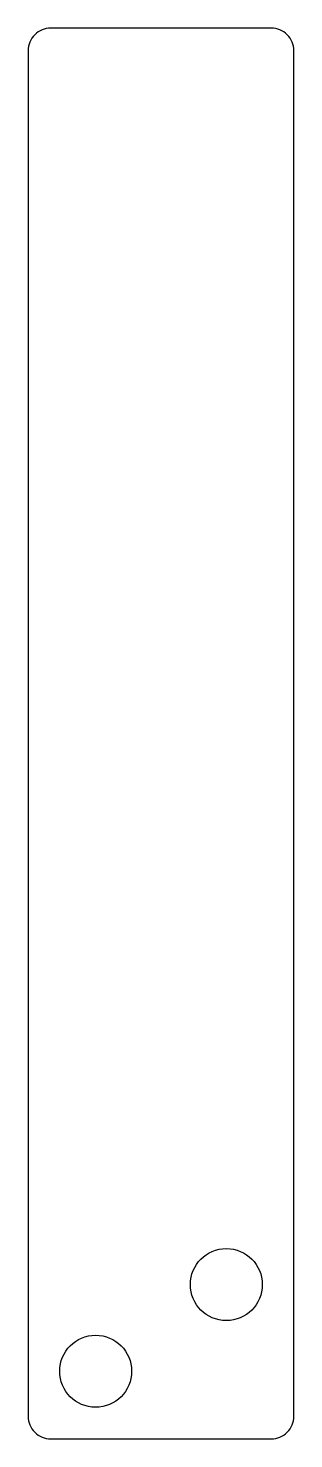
# Model space of a CAD drawing. Header units: inches. Extents: x -0.02 to 0.22, y 0 to 1.25.
import ezdxf

# ---------------------------------------------------------------- set-up
doc = ezdxf.new("R2010")
doc.units = ezdxf.units.IN
doc.header["$MEASUREMENT"] = 0

msp = doc.modelspace()

# ---------------------------------------------------------------- linework, layer by layer
msp.add_lwpolyline([(-0.02, 0.02, 0.414214), (0, 0), (0.1962, 0, 0.414214), (0.2162, 0.02), (0.2162, 1.233, 0.414214), (0.1962, 1.253), (0, 1.253, 0.414214), (-0.02, 1.233)], format="xyb", close=True)
for centre in [(0.1562, 0.137), (0.04, 0.06)]:
    msp.add_circle(centre, 0.032)

doc.saveas('drawing.dxf')
